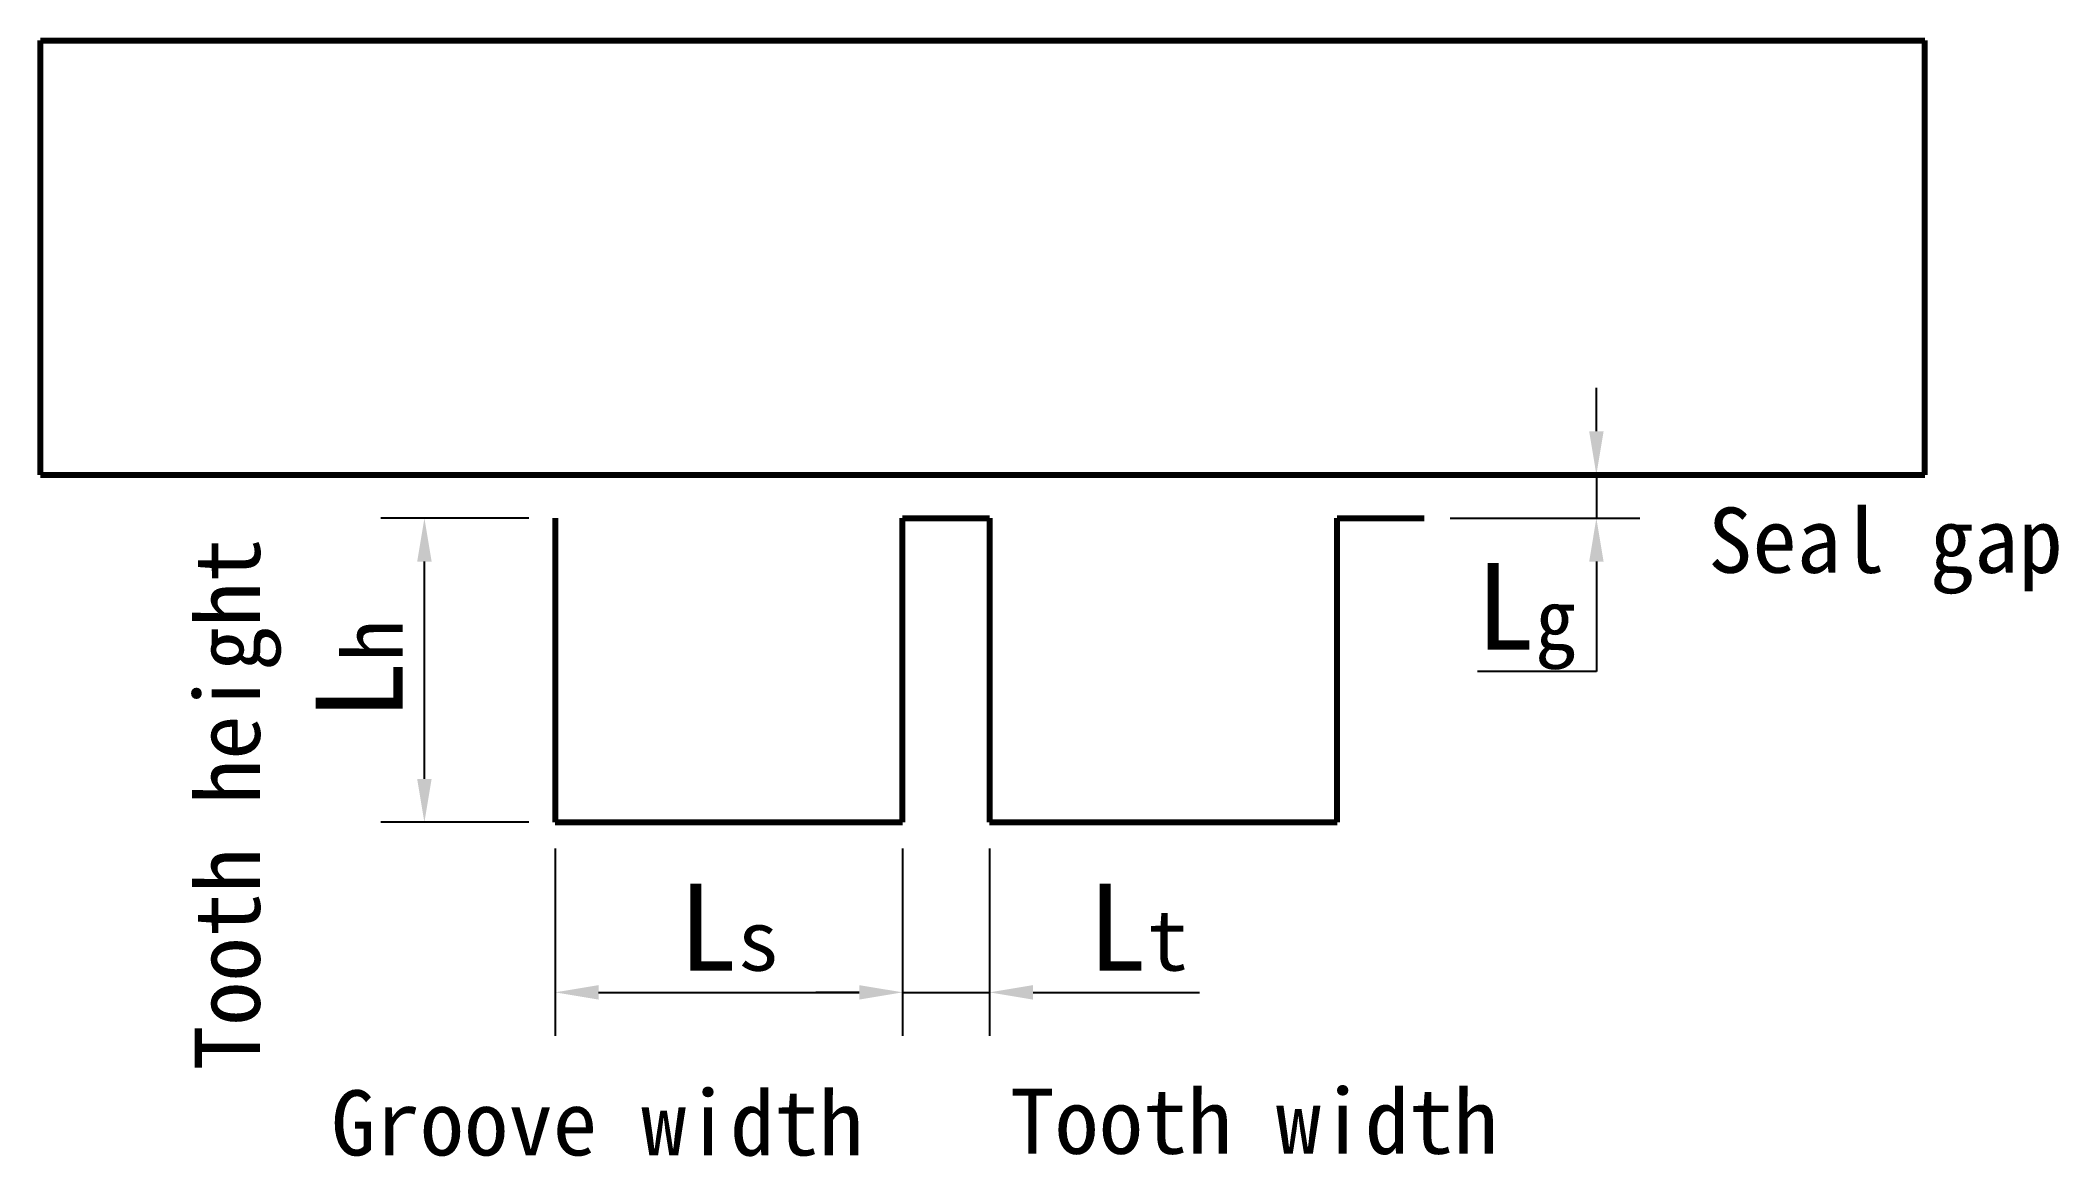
# Model space of a CAD drawing. Header units: millimetres. Extents: x 1598.82 to 1603.46, y 1398.53 to 1401.1.
import ezdxf

# ---------------------------------------------------------------- set-up
doc = ezdxf.new("R2010")
doc.units = ezdxf.units.MM
doc.layers.get('0').update_dxf_attribs({"lineweight": 80})
doc.styles.add('极靴齿', font='gbenor.shx')
doc.dimstyles.new('极靴齿', dxfattribs={"dimtxt": 0.2, "dimasz": 0.1, "dimexe": 0.1, "dimexo": 0.06, "dimgap": 0.05, "dimtad": 1, "dimtoh": 1, "dimdsep": 46, "dimtxsty": '极靴齿', "dimcen": 0.25, "dimadec": 0, "dimazin": 0, "dimtfac": 1, "dimtmove": 0, "dimatfit": 3, "dimfxl": 1, "dimarcsym": 0})

# ---------------------------------------------------------------- blocks, each defined once
blk = doc.blocks.new('*D3')
at = {"color": 0, "lineweight": -2, "transparency": 16777216}
for p, q in [((1599.94, 1400), (1599.5993, 1400)), ((1599.6993, 1399.4), (1599.6993, 1399.9)), ((1599.94, 1399.3), (1599.5993, 1399.3))]:
    blk.add_line(p, q, dxfattribs=at)
at = {"color": 0, "transparency": 16777216}
for points in [[(1599.6826, 1399.9), (1599.716, 1399.9), (1599.6993, 1400)], [(1599.6826, 1399.4), (1599.716, 1399.4), (1599.6993, 1399.3)]]:
    blk.add_solid(points, dxfattribs=at)
at = {"layer": 'Defpoints', "color": 0, "transparency": 16777216}
for p in [(1599.6993, 1400), (1600, 1400), (1600, 1399.3)]:
    blk.add_point(p, dxfattribs=at)
at = {"color": 0, "transparency": 16777216, "insert": (1599.5493, 1399.65), "char_height": 0.2, "width": 0.257592, "attachment_point": 5, "rotation": 90, "style": '极靴齿'}
blk.add_mtext('{\\fSimSun|b0|i0|c134|p2;L\\H0.7x;\\S^ h;}', dxfattribs=at)
blk = doc.blocks.new('*D4')
at = {"color": 0, "lineweight": -2, "transparency": 16777216}
for p, q in [((1600, 1399.24), (1600, 1398.8085)), ((1600.8, 1399.24), (1600.8, 1398.8085)), ((1600.1, 1398.9085), (1600.7, 1398.9085))]:
    blk.add_line(p, q, dxfattribs=at)
at = {"color": 0, "transparency": 16777216}
for points in [[(1600.1, 1398.9251), (1600.1, 1398.8918), (1600, 1398.9085)], [(1600.7, 1398.9251), (1600.7, 1398.8918), (1600.8, 1398.9085)]]:
    blk.add_solid(points, dxfattribs=at)
at = {"layer": 'Defpoints', "color": 0, "transparency": 16777216}
for p in [(1600, 1399.3), (1600.8, 1399.3), (1600.8, 1398.9085)]:
    blk.add_point(p, dxfattribs=at)
at = {"color": 0, "transparency": 16777216, "insert": (1600.4, 1399.0585), "char_height": 0.2, "attachment_point": 5, "style": '极靴齿'}
blk.add_mtext('{\\fSimSun|b0|i0|c134|p2;L\\H0.7x;\\S^ s;}', dxfattribs=at)
blk = doc.blocks.new('*D6')
at = {"color": 0, "lineweight": -2, "ltscale": 0.01, "transparency": 16777216}
for p, q in [((1600.8, 1399.24), (1600.8, 1398.8085)), ((1601, 1399.24), (1601, 1398.8085)), ((1600.7, 1398.9085), (1600.6, 1398.9085)), ((1600.8, 1398.9085), (1601, 1398.9085)), ((1601.1, 1398.9085), (1601.4835, 1398.9085))]:
    blk.add_line(p, q, dxfattribs=at)
at = {"color": 0, "ltscale": 0.01, "transparency": 16777216}
for points in [[(1600.7, 1398.9251), (1600.7, 1398.8918), (1600.8, 1398.9085)], [(1601.1, 1398.9251), (1601.1, 1398.8918), (1601, 1398.9085)]]:
    blk.add_solid(points, dxfattribs=at)
at = {"layer": 'Defpoints', "color": 0, "ltscale": 0.01, "transparency": 16777216}
for p in [(1600.8, 1399.3), (1601, 1399.3), (1601, 1398.9085)]:
    blk.add_point(p, dxfattribs=at)
at = {"color": 0, "ltscale": 0.01, "transparency": 16777216, "insert": (1601.3418, 1399.0585), "char_height": 0.2, "attachment_point": 5, "style": '极靴齿'}
blk.add_mtext('{\\fSimSun|b0|i0|c134|p2;L\\H0.7x;\\S^ t;}', dxfattribs=at)
blk = doc.blocks.new('*D7')
at = {"color": 0, "lineweight": -2, "ltscale": 0.01, "transparency": 16777216}
for p, q in [((1602.3966, 1400.2), (1602.3966, 1400.3)), ((1602.06, 1400.1), (1602.4966, 1400.1)), ((1602.3966, 1400.1), (1602.3966, 1400)), ((1602.06, 1400), (1602.4966, 1400)), ((1602.3966, 1399.9), (1602.3966, 1399.647)), ((1602.3966, 1399.647), (1602.1232, 1399.647))]:
    blk.add_line(p, q, dxfattribs=at)
at = {"color": 0, "ltscale": 0.01, "transparency": 16777216}
for points in [[(1602.38, 1400.2), (1602.4133, 1400.2), (1602.3966, 1400.1)], [(1602.38, 1399.9), (1602.4133, 1399.9), (1602.3966, 1400)]]:
    blk.add_solid(points, dxfattribs=at)
at = {"layer": 'Defpoints', "color": 0, "ltscale": 0.01, "transparency": 16777216}
for p in [(1602, 1400.1), (1602, 1400), (1602.3966, 1400)]:
    blk.add_point(p, dxfattribs=at)
at = {"color": 0, "ltscale": 0.01, "transparency": 16777216, "insert": (1602.2349, 1399.797), "char_height": 0.2, "attachment_point": 5, "style": '极靴齿'}
blk.add_mtext('{\\fSimSun|b0|i0|c134|p2;L\\H0.7x;\\S^ g;}', dxfattribs=at)

msp = doc.modelspace()

# ---------------------------------------------------------------- linework, layer by layer
at = {"linetype": 'ByBlock', "ltscale": 0.01}
for p, q in [((1598.8154, 1400.1), (1598.8154, 1401.1)), ((1598.8154, 1401.1), (1603.1525, 1401.1)), ((1603.1525, 1400.1), (1603.1525, 1401.1))]:
    msp.add_line(p, q, dxfattribs=at)
for p, q in [((1598.8154, 1400.1), (1603.1525, 1400.1)), ((1600, 1400), (1600, 1399.3)), ((1600.8, 1399.3), (1600.8, 1400)), ((1600.8, 1400), (1601, 1400)), ((1601, 1400), (1601, 1399.3)), ((1601.8, 1399.3), (1601.8, 1400)), ((1601.8, 1400), (1602, 1400)), ((1602, 1400), (1602, 1400)), ((1600, 1399.3), (1600.8, 1399.3)), ((1601, 1399.3), (1601.8, 1399.3))]:
    msp.add_line(p, q)

# ---------------------------------------------------------------- texts
at = {"ltscale": 0.01, "char_height": 0.15, "attachment_point": 1, "style": '极靴齿'}
for s, width, heights, insert in [('{\\fSimSun|b0|i0|c134|p2;Seal gap}', 2.631639, [0.2782], (1602.6536, 1400.0244)), ('{\\fSimSun|b0|i0|c134|p2;Groove width}', 1.364678, [0.2237], (1599.4846, 1398.6831)), ('{\\fSimSun|b0|i0|c134|p2;Tooth width}', 1.364678, [0.2237], (1601.0474, 1398.6868))]:
    msp.add_mtext_dynamic_manual_height_columns(s, width=width, gutter_width=12.5, heights=heights, dxfattribs=dict(at, insert=insert))
at = {"ltscale": 0.01, "insert": (1599.1708, 1398.7295), "char_height": 0.15, "attachment_point": 1, "rotation": 90, "style": '极靴齿'}
msp.add_mtext_dynamic_manual_height_columns('{\\fSimSun|b0|i0|c134|p2;Tooth height}', width=1.29712, gutter_width=12.5, heights=[0.2155], dxfattribs=at)

# ---------------------------------------------------------------- dimensions: what is measured, and where the dimension line sits
at = {"ltscale": 0.01}
dim = msp.add_linear_dim(base=(1602.3966, 1400), p1=(1602, 1400.1), p2=(1602, 1400), angle=90, text='{\\fSimSun|b0|i0|c134|p2;L\\H0.7x;\\S^ g;}', dimstyle='极靴齿', dxfattribs=at)
dim.commit()
dim.dimension.update_dxf_attribs({"geometry": '*D7', "text_midpoint": (1602.2349, 1399.647), "dimtype": 160})
dim = msp.add_linear_dim(base=(1599.6993, 1400), p1=(1600, 1399.3), p2=(1600, 1400), angle=90, text='{\\fSimSun|b0|i0|c134|p2;L\\H0.7x;\\S^ h;}', dimstyle='极靴齿')
dim.commit()
dim.dimension.update_dxf_attribs({"geometry": '*D3', "text_midpoint": (1599.5493, 1399.65)})
dim = msp.add_linear_dim(base=(1600.8, 1398.9085), p1=(1600, 1399.3), p2=(1600.8, 1399.3), text='{\\fSimSun|b0|i0|c134|p2;L\\H0.7x;\\S^ s;}', dimstyle='极靴齿')
dim.commit()
dim.dimension.update_dxf_attribs({"geometry": '*D4', "text_midpoint": (1600.4, 1399.0585)})
dim = msp.add_linear_dim(base=(1601, 1398.9085), p1=(1600.8, 1399.3), p2=(1601, 1399.3), text='{\\fSimSun|b0|i0|c134|p2;L\\H0.7x;\\S^ t;}', dimstyle='极靴齿', dxfattribs=at)
dim.commit()
dim.dimension.update_dxf_attribs({"geometry": '*D6', "text_midpoint": (1601.3418, 1399.0585)})

doc.saveas('drawing.dxf')
